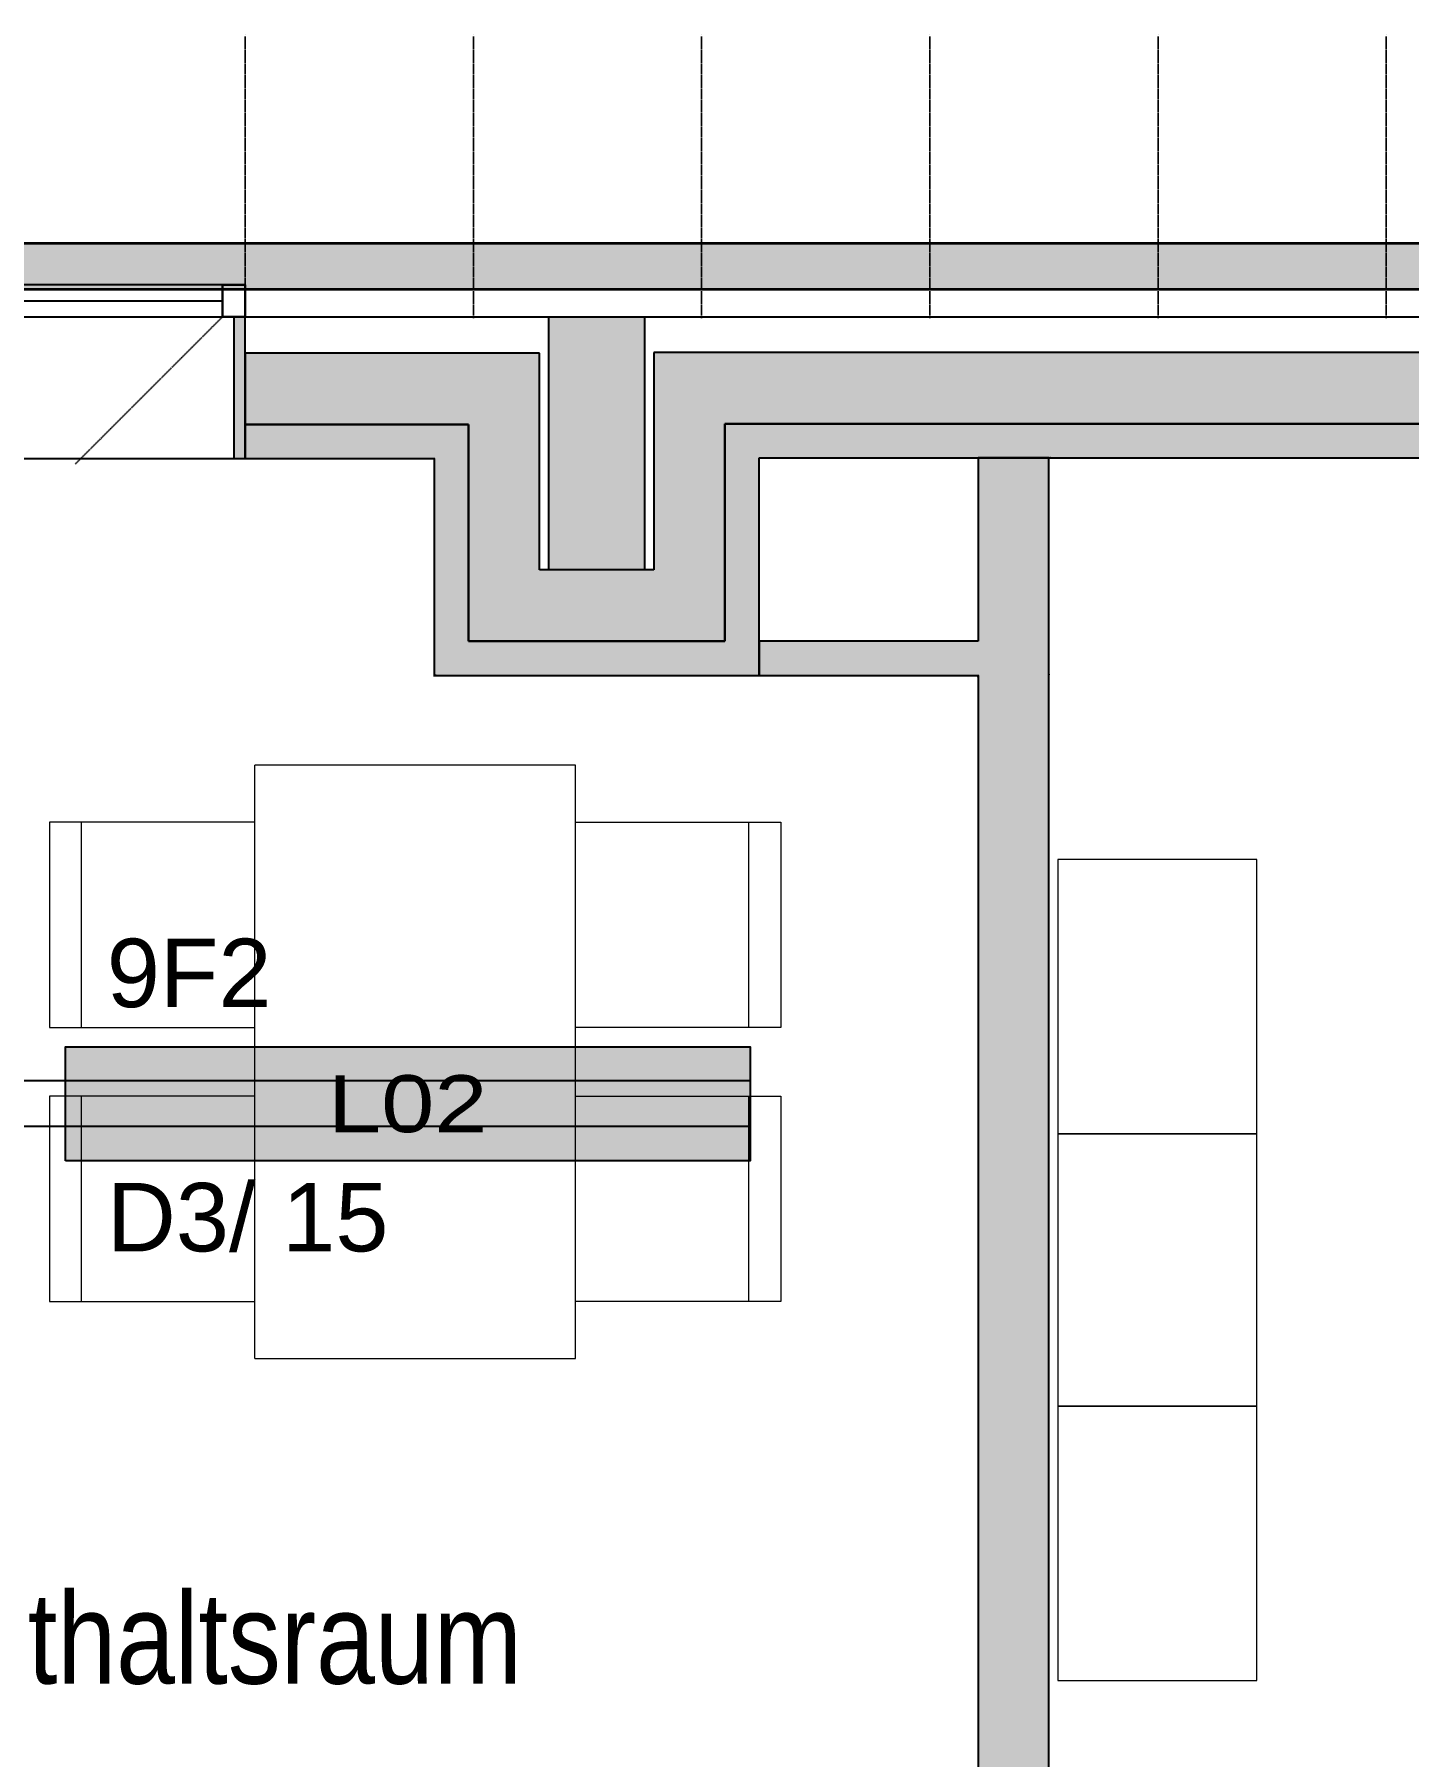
# Model space of a CAD drawing. Header units: millimetres. Extents: x 71769 to 78969, y 7991 to 11789.
# Drawn here: x 73648.1 to 73949.1, y 11123.5 to 11500.8 of the extents above; entities that cross this region are included whole.
import ezdxf
from ezdxf.enums import TextEntityAlignment as Align

# ---------------------------------------------------------------- set-up
doc = ezdxf.new("R2010")
doc.units = ezdxf.units.MM
doc.header["$LTSCALE"] = 5
doc.header["$MEASUREMENT"] = 0
for name, pattern in [('AUSGEZOGEN', [0]), ('LINIE_2', [0.0027, 0.002, -0.0007]), ('LINIE_9', [0.1, 0, -0.1])]:
    doc.linetypes.add(name, pattern=pattern)
doc.layers.get('0').update_dxf_attribs({"linetype": 'CONTINUOUS'})
for name, color, linetype, lineweight in [('200_ERDGESCHOSS#Maßlinie 1_100', 7, 'AUSGEZOGEN', 18), ('200_ERDGESCHOSS#Möblierung', 7, 'AUSGEZOGEN', 13), ('201_EG - Flächen#Maßlinie 1_100', 7, 'AUSGEZOGEN', 18), ('204_180704_Marc Cain Einrichtung#Maßlinie 1_100', 7, 'AUSGEZOGEN', 18), ('4501_180704 Layout Brunnenstraße HCH.dwg#0', 7, 'AUSGEZOGEN', 25), ('4501_180704 Layout Brunnenstraße HCH.dwg#200_ERDGESCHOSS#0', 7, 'AUSGEZOGEN', 25), ('Standard', 7, 'AUSGEZOGEN', 25)]:
    doc.layers.add(name, color=color, linetype=linetype, lineweight=lineweight)
doc.layers.add('E_BEL', color=1, linetype='CONTINUOUS')
doc.styles.add('ARIAL', font='arial.ttf')

# ---------------------------------------------------------------- blocks, each defined once
blk = doc.blocks.new('LED Leuchte')
at = {"true_color": 0xf8f6b0}
h = blk.add_hatch(color=51, dxfattribs=at)
h.dxf.hatch_style = 1
h.paths.add_polyline_path([(0.5, 1), (-0.5, 1), (-0.5, 0), (0.5, 0)])
blk.add_lwpolyline([(-0.5, 0), (-0.5, 1), (0.5, 1), (0.5, 0), (-0.5, 0)])
at = {"style": 'ARIAL'}
for tag, p in [('LED', (0, 0.5)), ('STROMKREIS', (-0.0092, -0.3367)), ('SCHALTKREIS', (-0.0092, -0.5167)), ('FREI1', (-0.0092, -0.6967)), ('FREI2', (-0.0092, -0.889)), ('FREI3', (-0.0092, -1.0567))]:
    blk.add_attdef(tag, text='', height=0.15, dxfattribs=at).set_placement(p, align=Align.MIDDLE_CENTER)
blk.add_attdef('TYP', text='', height=0.15, dxfattribs=at).set_placement((-0.0092, -0.1567), align=Align.MIDDLE)

msp = doc.modelspace()

# ---------------------------------------------------------------- hatches: boundary and pattern name
at = {"layer": '200_ERDGESCHOSS#Maßlinie 1_100', "linetype": 'AUSGEZOGEN', "lineweight": 13}
h = msp.add_hatch(color=8, dxfattribs=at)
h.paths.add_polyline_path([(72494.25, 11444.96), (74777.09, 11444.96), (74767.09, 11454.96), (72494.25, 11454.96)])
h.paths.add_polyline_path([(78108.89, 11454.96), (76121.25, 11454.96), (76121.25, 11444.96), (78108.89, 11444.96)])
h.paths.add_polyline_path([(74791.23, 11444.96), (75621.25, 11444.96), (75621.25, 11454.96), (74781.23, 11454.96)])
at = {"layer": '200_ERDGESCHOSS#Maßlinie 1_100', "linetype": 'AUSGEZOGEN', "lineweight": 25}
msp.add_hatch(color=8, dxfattribs=at).paths.add_polyline_path([(73691.75, 11407.86), (73694.25, 11407.86), (73694.25, 11438.96), (73691.75, 11438.96)])
at = {"layer": '200_ERDGESCHOSS#Maßlinie 1_100', "linetype": 'AUSGEZOGEN', "lineweight": 13}
for points in [[(73743.15, 11430.96), (73694.25, 11430.96), (73694.25, 11415.36), (73743.15, 11415.36)], [(73758.75, 11383.46), (73758.75, 11430.96), (73743.15, 11430.96), (73743.15, 11383.46)], [(73783.75, 11431.12), (73783.75, 11367.86), (73799.35, 11367.86), (73799.35, 11431.12)], [(74086.25, 11431.12), (73799.35, 11431.12), (73799.35, 11415.52), (74086.25, 11415.52)], [(73735.65, 11415.36), (73694.25, 11415.36), (73694.25, 11407.86), (73735.65, 11407.86)], [(73743.15, 11360.36), (73743.15, 11415.36), (73735.65, 11415.36), (73735.65, 11360.36)], [(73799.35, 11415.52), (73799.35, 11360.36), (73806.85, 11360.36), (73806.85, 11415.52)], [(74086.25, 11415.52), (73806.85, 11415.52), (73806.85, 11408.02), (74086.25, 11408.02)], [(73870.35, 10960.36), (73870.35, 11408.02), (73854.85, 11408.02), (73854.85, 10960.36)], [(73783.75, 11383.46), (73743.15, 11383.46), (73743.15, 11367.86), (73783.75, 11367.86)], [(73799.35, 11367.86), (73743.15, 11367.86), (73743.15, 11360.36), (73799.35, 11360.36)], [(73806.85, 11360.36), (73854.85, 11360.36), (73854.85, 11367.86), (73806.85, 11367.86)]]:
    msp.add_hatch(color=8, dxfattribs=at).paths.add_polyline_path(points)
at = {"layer": '4501_180704 Layout Brunnenstraße HCH.dwg#200_ERDGESCHOSS#0', "linetype": 'AUSGEZOGEN', "lineweight": 25}
msp.add_hatch(color=7, dxfattribs=at).paths.add_polyline_path([(73781.75, 11383.46), (73781.75, 11438.96), (73760.75, 11438.96), (73760.75, 11383.46)])
at = {"layer": 'Standard', "linetype": 'AUSGEZOGEN', "lineweight": 25, "true_color": 0x000000}
msp.add_hatch(color=18, dxfattribs=at).paths.add_polyline_path([(73760.75, 11438.96), (73760.75, 11383.46), (73781.75, 11383.46), (73781.75, 11438.96)])

# ---------------------------------------------------------------- linework, layer by layer
at = {"layer": '200_ERDGESCHOSS#Maßlinie 1_100', "color": 18, "linetype": 'LINIE_9', "lineweight": 35, "true_color": 0x000000}
for p, q in [((73694.25, 11438.96), (73694.25, 11500.8)), ((73744.25, 11438.96), (73744.25, 11500.8)), ((73794.25, 11438.96), (73794.25, 11500.8)), ((73794.25, 11438.96), (73794.25, 11500.8)), ((73844.25, 11438.96), (73844.25, 11500.8)), ((73894.25, 11438.96), (73894.25, 11500.8)), ((73944.25, 11438.96), (73944.25, 11500.8))]:
    msp.add_line(p, q, dxfattribs=at)
at = {"layer": '200_ERDGESCHOSS#Maßlinie 1_100', "color": 18, "linetype": 'AUSGEZOGEN', "lineweight": 35, "true_color": 0x000000}
for p, q in [((74767.09, 11454.96), (72494.25, 11454.96)), ((72494.25, 11444.96), (74777.09, 11444.96))]:
    msp.add_line(p, q, dxfattribs=at)
at = {"layer": '200_ERDGESCHOSS#Maßlinie 1_100', "color": 18, "linetype": 'AUSGEZOGEN', "lineweight": 25, "true_color": 0x000000}
for p, q in [((74777.09, 11444.96), (72494.25, 11444.96)), ((73694.25, 11445.96), (73541.75, 11445.96)), ((73689.3, 11445.96), (73689.3, 11438.96)), ((73689.3, 11445.96), (73694.25, 11445.96)), ((73689.3, 11438.96), (73689.3, 11445.96)), ((73694.25, 11438.96), (73694.25, 11445.96)), ((73694.25, 11445.96), (73694.25, 11438.96)), ((73620.47, 11442.46), (73689.3, 11442.46)), ((72494.25, 11438.96), (74783.09, 11438.96)), ((73541.75, 11438.96), (73691.75, 11438.96)), ((73691.8, 11438.96), (73689.3, 11438.96)), ((73694.25, 11438.96), (73689.3, 11438.96)), ((73694.25, 11438.96), (73691.75, 11438.96)), ((73691.75, 11438.96), (73691.75, 11407.86)), ((73694.25, 11407.86), (73694.25, 11438.96)), ((73743.15, 11430.96), (73694.25, 11430.96)), ((73694.25, 11430.96), (73694.25, 11415.36)), ((73758.75, 11430.96), (73743.15, 11430.96)), ((73758.75, 11383.46), (73758.75, 11430.96)), ((73783.75, 11431.12), (73783.75, 11383.46)), ((73799.35, 11431.12), (73783.75, 11431.12)), ((74086.25, 11431.12), (73799.35, 11431.12)), ((73694.25, 11415.36), (73735.65, 11415.36)), ((73735.65, 11415.36), (73694.25, 11415.36)), ((73694.25, 11415.36), (73694.25, 11407.86)), ((73743.15, 11415.36), (73735.65, 11415.36)), ((73735.65, 11415.36), (73743.15, 11415.36)), ((73743.15, 11415.36), (73743.15, 11383.46)), ((73743.15, 11383.46), (73743.15, 11415.36)), ((73799.35, 11415.52), (73806.85, 11415.52)), ((73799.35, 11367.86), (73799.35, 11415.52)), ((73799.35, 11415.52), (73799.35, 11367.86)), ((73806.85, 11415.52), (73799.35, 11415.52)), ((73806.85, 11415.52), (74086.25, 11415.52)), ((74086.25, 11415.52), (73806.85, 11415.52)), ((73291.75, 11407.86), (73694.25, 11407.86)), ((73694.25, 11407.86), (73735.65, 11407.86)), ((73735.65, 11407.86), (73735.65, 11360.36)), ((73806.85, 11408.02), (73854.85, 11408.02)), ((73806.85, 11367.86), (73806.85, 11408.02)), ((73854.85, 11408.02), (73870.35, 11408.02)), ((73870.35, 11408.02), (73854.85, 11408.02)), ((73854.85, 11408.02), (73854.85, 11367.86)), ((73870.35, 11408.02), (74086.25, 11408.02)), ((73870.35, 10960.36), (73870.35, 11408.02)), ((73743.15, 11367.86), (73743.15, 11383.46)), ((73743.15, 11383.46), (73743.15, 11367.86)), ((73783.75, 11383.46), (73758.75, 11383.46)), ((73743.15, 11367.86), (73783.75, 11367.86)), ((73783.75, 11367.86), (73743.15, 11367.86)), ((73799.35, 11367.86), (73783.75, 11367.86)), ((73783.75, 11367.86), (73799.35, 11367.86)), ((73854.85, 11367.86), (73806.85, 11367.86)), ((73806.85, 11367.86), (73806.85, 11360.36)), ((73806.85, 11360.36), (73806.85, 11367.86)), ((73735.65, 11360.36), (73743.15, 11360.36)), ((73743.15, 11360.36), (73799.35, 11360.36)), ((73799.35, 11360.36), (73806.85, 11360.36)), ((73806.85, 11360.36), (73854.85, 11360.36)), ((73854.85, 11360.36), (73854.85, 10960.36))]:
    msp.add_line(p, q, dxfattribs=at)
at = {"layer": '200_ERDGESCHOSS#Maßlinie 1_100', "color": 18, "linetype": 'LINIE_2', "lineweight": 25, "true_color": 0x000000}
msp.add_line((73689.3, 11438.96), (73656.99, 11406.65), dxfattribs=at)
at = {"layer": '200_ERDGESCHOSS#Möblierung', "color": 18, "linetype": 'AUSGEZOGEN', "lineweight": 13, "true_color": 0x000000}
for p, q in [((73696.35, 11210.7), (73696.35, 11340.7)), ((73766.58, 11340.7), (73696.35, 11340.7)), ((73766.58, 11210.7), (73766.58, 11340.7)), ((73696.35, 11328.2), (73651.35, 11328.2)), ((73651.35, 11328.2), (73651.35, 11283.2)), ((73658.35, 11283.2), (73658.35, 11328.2)), ((73696.35, 11283.2), (73696.35, 11328.2)), ((73766.58, 11283.2), (73766.58, 11328.2)), ((73766.58, 11328.2), (73811.58, 11328.2)), ((73804.58, 11283.2), (73804.58, 11328.2)), ((73811.58, 11328.2), (73811.58, 11283.2)), ((73651.35, 11283.2), (73696.35, 11283.2)), ((73811.58, 11283.2), (73766.58, 11283.2)), ((73696.35, 11268.2), (73651.35, 11268.2)), ((73651.35, 11268.2), (73651.35, 11223.2)), ((73658.35, 11223.2), (73658.35, 11268.2)), ((73696.35, 11223.2), (73696.35, 11268.2)), ((73766.58, 11223.2), (73766.58, 11268.2)), ((73766.58, 11268.2), (73811.58, 11268.2)), ((73804.58, 11223.2), (73804.58, 11268.2)), ((73811.58, 11268.2), (73811.58, 11223.2)), ((73651.35, 11223.2), (73696.35, 11223.2)), ((73811.58, 11223.2), (73766.58, 11223.2)), ((73696.35, 11210.7), (73766.58, 11210.7))]:
    msp.add_line(p, q, dxfattribs=at)
at = {"layer": '201_EG - Flächen#Maßlinie 1_100', "color": 18, "linetype": 'LINIE_9', "lineweight": 25, "true_color": 0x000000}
for p, q in [((73735.65, 11407.86), (73206.85, 11407.86)), ((73735.65, 11360.36), (73735.65, 11407.86)), ((74335.65, 11408.02), (73870.35, 11408.02)), ((73870.35, 11408.02), (73870.35, 11360.36)), ((73854.85, 11360.36), (73735.65, 11360.36)), ((73854.85, 10960.36), (73854.85, 11360.36)), ((73870.35, 11360.36), (73870.35, 10960.36))]:
    msp.add_line(p, q, dxfattribs=at)
at = {"layer": '204_180704_Marc Cain Einrichtung#Maßlinie 1_100', "color": 251, "linetype": 'AUSGEZOGEN', "lineweight": 13, "true_color": 0x494949}
for p, q in [((73915.92, 11320.06), (73872.32, 11320.06)), ((73872.32, 11320.06), (73872.32, 11259.95)), ((73915.92, 11259.95), (73915.92, 11320.06)), ((73872.32, 11259.95), (73915.92, 11259.95)), ((73915.92, 11259.95), (73872.32, 11259.95)), ((73872.32, 11259.95), (73872.32, 11200.26)), ((73915.92, 11200.26), (73915.92, 11259.95)), ((73872.32, 11200.26), (73915.92, 11200.26)), ((73915.92, 11200.26), (73872.32, 11200.26)), ((73872.32, 11200.26), (73872.32, 11140.15)), ((73915.92, 11140.15), (73915.92, 11200.26)), ((73872.32, 11140.15), (73915.92, 11140.15))]:
    msp.add_line(p, q, dxfattribs=at)
at = {"layer": '4501_180704 Layout Brunnenstraße HCH.dwg#0', "linetype": 'AUSGEZOGEN', "lineweight": 25}
msp.add_lwpolyline([(73781.75, 11383.46), (73760.75, 11383.46), (73760.75, 11438.96), (73781.75, 11438.96), (73781.75, 11383.46)], dxfattribs=at)
at = {"layer": '4501_180704 Layout Brunnenstraße HCH.dwg#200_ERDGESCHOSS#0', "color": 18, "linetype": 'AUSGEZOGEN', "lineweight": 25, "true_color": 0x000000}
msp.add_lwpolyline([(73781.75, 11383.46), (73760.75, 11383.46), (73760.75, 11438.96), (73781.75, 11438.96), (73781.75, 11383.46)], dxfattribs=at)
at = {"layer": 'E_BEL', "linetype": 'AUSGEZOGEN', "lineweight": 25}
for p, q in [((73804.85, 11271.52), (73231.35, 11271.52)), ((73804.85, 11271.52), (73804.85, 11261.52)), ((73804.58, 11261.52), (73231.35, 11261.52))]:
    msp.add_line(p, q, dxfattribs=at)

# ---------------------------------------------------------------- block references
at = {"layer": 'E_BEL'}
ref = msp.add_blockref('LED Leuchte', (73729.85, 11254.02), dxfattribs=dict(at, xscale=150, yscale=25, zscale=100))
ref.add_attrib('LED', 'L02', dxfattribs={"layer": '0', "height": 12.5, "style": 'ARIAL', "width": 1.2}).set_placement((73729.85, 11266.52), align=Align.MIDDLE_CENTER)

# ---------------------------------------------------------------- texts
at = {"layer": '200_ERDGESCHOSS#Maßlinie 1_100', "color": 18, "linetype": 'AUSGEZOGEN', "lineweight": 25, "true_color": 0x000000, "insert": (73586.03, 11139.17), "char_height": 20, "width": 8.3333, "attachment_point": 7, "style": 'ARIAL'}
msp.add_mtext('{\\W0.83;Aufenthaltsraum}', dxfattribs=at)
at = {"layer": 'E_BEL', "style": 'ARIAL'}
for s, p in [('9F2', (73663.91, 11287.68)), ('D3/ 15', (73663.91, 11234.17))]:
    msp.add_text(s, height=15, dxfattribs=at).set_placement(p)

doc.saveas('drawing.dxf')
